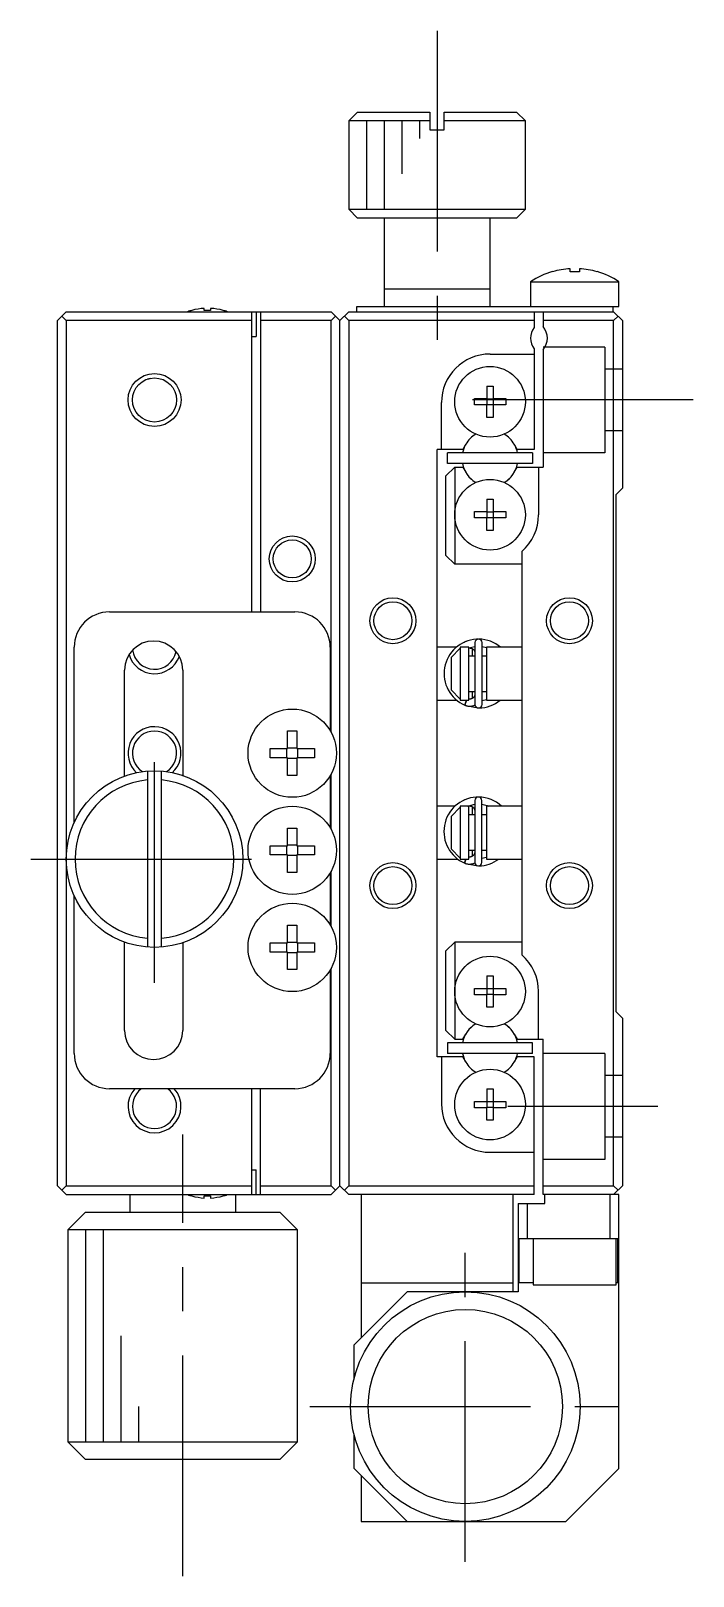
# Model space of a CAD drawing. Extents: x 37 to 349, y 38 to 247.
# Drawn here: x 206.1 to 243.6, y 112.7 to 200.2 of the extents above; entities that cross this region are included whole.
import ezdxf

# ---------------------------------------------------------------- set-up
doc = ezdxf.new("R2010")
doc.units = 0
doc.header["$LTSCALE"] = 10
doc.linetypes.add('CENTER', pattern=[2, 1.25, -0.25, 0.25, -0.25])
doc.linetypes.add('DASHED', pattern=[3.5, 2, -1.5])
doc.layers.get('0').update_dxf_attribs({"linetype": 'CONTINUOUS'})
doc.layers.add('CENTER', color=1, linetype='CENTER')

msp = doc.modelspace()

# ---------------------------------------------------------------- linework, layer by layer
at = {"color": 7, "linetype": 'CONTINUOUS'}
for p, q in [((224.561413, 195.58944), (224.061413, 195.08944)), ((224.561413, 195.58944), (228.661413, 195.58944)), ((228.661413, 195.58944), (228.661413, 194.58944)), ((229.461413, 195.58944), (233.561413, 195.58944)), ((229.461413, 194.58944), (229.461413, 195.58944)), ((234.061413, 195.08944), (233.561413, 195.58944)), ((228.661413, 195.08944), (224.061413, 195.08944)), ((224.061413, 195.08944), (224.061413, 190.08944)), ((228.661413, 194.58944), (229.461413, 194.58944)), ((234.061413, 195.08944), (229.461413, 195.08944)), ((234.061413, 190.08944), (234.061413, 195.08944)), ((224.061413, 190.08944), (234.061413, 190.08944)), ((224.061413, 190.08944), (224.561413, 189.58944)), ((233.561413, 189.58944), (234.061413, 190.08944)), ((233.561413, 189.58944), (224.561413, 189.58944)), ((226.061413, 189.58944), (226.061413, 184.58944)), ((232.061413, 184.58944), (232.061413, 189.58944)), ((235.602824, 186.552021), (235.59948, 186.558876)), ((236.601413, 186.552021), (236.601413, 186.724393)), ((237.121413, 186.552021), (236.601413, 186.552021)), ((237.121413, 186.724393), (237.121413, 186.552021)), ((238.123346, 186.558876), (238.120003, 186.552021)), ((226.061413, 185.58944), (232.061413, 185.58944)), ((234.361413, 185.981097), (239.361413, 185.981097)), ((234.361413, 185.981097), (234.361413, 184.58944)), ((239.361413, 184.58944), (239.361413, 185.981097)), ((207.561413, 183.78944), (208.061413, 184.28944)), ((207.561413, 134.78944), (207.561413, 183.78944)), ((208.061413, 183.78944), (207.811413, 184.03944)), ((208.061413, 184.28944), (223.061413, 184.28944)), ((218.561413, 183.78944), (208.061413, 183.78944)), ((208.061413, 183.78944), (208.061413, 134.78944)), ((215.175052, 184.358962), (215.172797, 184.363584)), ((215.881413, 184.358962), (215.881413, 184.479299)), ((216.241413, 184.358962), (215.881413, 184.358962)), ((216.241413, 184.479299), (216.241413, 184.358962)), ((216.950029, 184.363584), (216.947775, 184.358962)), ((218.561413, 184.28944), (218.561413, 167.28944)), ((218.811413, 184.28944), (218.811413, 182.88944)), ((219.061413, 184.28944), (219.061413, 167.28944)), ((223.061413, 183.78944), (219.061413, 183.78944)), ((223.061413, 184.28944), (223.561413, 183.78944)), ((223.311413, 184.03944), (223.061413, 183.78944)), ((223.061413, 160.476874), (223.061413, 183.78944)), ((224.061413, 184.28944), (223.561413, 183.78944)), ((223.561413, 134.78944), (223.561413, 183.78944)), ((224.061413, 183.78944), (223.811413, 184.03944)), ((224.061413, 184.28944), (239.061413, 184.28944)), ((234.561413, 183.78944), (224.061413, 183.78944)), ((224.061413, 183.78944), (224.061413, 134.78944)), ((224.511413, 184.28944), (224.511413, 184.58944)), ((224.511413, 184.58944), (239.361413, 184.58944)), ((234.561413, 184.28944), (234.561413, 183.38944)), ((235.061413, 184.28944), (235.061413, 183.450878)), ((239.061413, 183.78944), (235.061413, 183.78944)), ((239.011413, 184.58944), (239.011413, 184.28944)), ((239.561413, 183.78944), (239.061413, 184.28944)), ((239.311413, 184.03944), (239.061413, 183.78944)), ((239.061413, 134.78944), (239.061413, 183.78944)), ((239.561413, 183.78944), (239.561413, 174.28944)), ((218.561413, 182.88944), (218.811413, 182.88944)), ((234.561413, 182.18944), (234.561413, 176.48944)), ((235.061413, 182.128002), (235.061413, 175.48944)), ((232.061413, 181.88944), (234.561413, 181.88944)), ((231.881413, 180.075801), (232.241413, 180.075801)), ((231.881413, 180.075801), (231.881413, 179.36944)), ((232.241413, 180.075801), (232.241413, 179.36944)), ((229.311413, 176.48944), (229.311413, 179.13944)), ((231.175052, 179.00944), (231.175052, 179.36944)), ((231.175052, 179.36944), (231.881413, 179.36944)), ((231.881413, 179.00944), (231.175052, 179.00944)), ((231.891786, 179.359068), (231.881413, 179.36944)), ((231.891786, 179.019812), (231.881413, 179.00944)), ((231.881413, 178.303078), (231.881413, 179.00944)), ((231.891786, 179.359068), (232.231041, 179.359068)), ((231.891786, 179.019812), (231.891786, 179.359068)), ((232.231041, 179.019812), (231.891786, 179.019812)), ((232.231041, 179.359068), (232.241413, 179.36944)), ((232.231041, 179.359068), (232.231041, 179.019812)), ((232.231041, 179.019812), (232.241413, 179.00944)), ((232.241413, 179.36944), (232.947775, 179.36944)), ((232.241413, 179.00944), (232.241413, 178.303078)), ((232.947775, 179.00944), (232.241413, 179.00944)), ((232.947775, 179.36944), (232.947775, 179.00944)), ((232.241413, 178.303078), (231.881413, 178.303078)), ((230.686598, 176.78319), (230.517001, 176.48944)), ((233.605825, 176.48944), (233.436229, 176.78319)), ((230.517001, 176.48944), (229.061413, 176.48944)), ((229.061413, 142.08944), (229.061413, 176.48944)), ((229.661413, 175.68944), (229.661413, 176.28944)), ((234.461413, 176.28944), (229.661413, 176.28944)), ((234.561413, 176.48944), (233.605825, 176.48944)), ((234.461413, 176.28944), (234.461413, 175.68944)), ((229.561413, 174.98944), (230.061413, 175.48944)), ((234.461413, 175.68944), (229.661413, 175.68944)), ((230.061413, 175.48944), (230.517001, 175.48944)), ((230.061413, 175.48944), (230.061413, 169.98944)), ((230.517001, 175.48944), (230.686598, 175.19569)), ((233.436229, 175.19569), (233.605825, 175.48944)), ((233.605825, 175.48944), (235.061413, 175.48944)), ((234.811413, 175.48944), (234.811413, 172.78944)), ((229.561413, 170.48944), (229.561413, 174.98944)), ((239.211413, 173.93944), (239.561413, 174.28944)), ((231.881413, 173.675801), (232.241413, 173.675801)), ((231.881413, 173.675801), (231.881413, 172.96944)), ((232.241413, 173.675801), (232.241413, 172.96944)), ((239.211413, 144.63944), (239.211413, 173.93944)), ((231.175052, 172.60944), (231.175052, 172.96944)), ((231.175052, 172.96944), (231.881413, 172.96944)), ((231.881413, 172.60944), (231.175052, 172.60944)), ((231.891786, 172.959068), (231.881413, 172.96944)), ((231.891786, 172.619812), (231.881413, 172.60944)), ((231.881413, 171.903078), (231.881413, 172.60944)), ((231.891786, 172.959068), (232.231041, 172.959068)), ((231.891786, 172.619812), (231.891786, 172.959068)), ((232.231041, 172.619812), (231.891786, 172.619812)), ((232.231041, 172.959068), (232.241413, 172.96944)), ((232.231041, 172.959068), (232.231041, 172.619812)), ((232.231041, 172.619812), (232.241413, 172.60944)), ((232.241413, 172.96944), (232.947775, 172.96944)), ((232.241413, 172.60944), (232.241413, 171.903078)), ((232.947775, 172.60944), (232.241413, 172.60944)), ((232.947775, 172.96944), (232.947775, 172.60944)), ((232.241413, 171.903078), (231.881413, 171.903078)), ((233.861413, 170.710378), (233.861413, 147.868502)), ((230.061413, 169.98944), (229.561413, 170.48944)), ((233.861413, 169.98944), (230.061413, 169.98944)), ((210.511413, 167.28944), (221.011413, 167.28944)), ((230.642689, 165.589451), (230.589779, 165.565865)), ((230.636847, 165.586095), (230.633586, 165.585529)), ((230.694916, 165.610329), (230.642249, 165.590303)), ((231.209263, 165.547486), (231.209263, 162.047486)), ((231.387324, 165.74626), (231.286699, 165.742633)), ((231.609263, 162.047486), (231.609263, 165.547486)), ((208.511413, 155.362481), (208.511413, 165.28944)), ((223.011413, 165.28944), (223.011413, 160.565175)), ((230.156474, 165.28944), (229.061413, 165.28944)), ((229.861413, 164.705955), (230.361413, 165.235123)), ((229.861413, 164.705955), (229.861413, 162.872925)), ((230.861413, 165.28944), (230.361413, 165.28944)), ((230.361413, 165.28944), (230.361413, 162.28944)), ((230.861233, 165.24804), (231.209261, 165.335486)), ((230.861399, 165.241188), (230.871185, 165.242815)), ((230.861413, 162.28944), (230.861413, 165.28944)), ((231.209263, 164.78944), (230.861413, 164.78944)), ((230.871185, 165.242815), (230.885906, 165.244621)), ((230.885906, 165.244621), (230.900704, 165.245674)), ((230.900704, 165.245674), (230.915539, 165.245969)), ((230.915539, 165.245969), (230.930373, 165.245505)), ((230.930373, 165.245505), (230.945165, 165.244284)), ((230.945165, 165.244284), (230.959877, 165.242309)), ((230.959877, 165.242309), (230.97447, 165.239586)), ((230.97447, 165.239586), (230.988905, 165.236122)), ((230.988905, 165.236122), (231.003145, 165.231928)), ((231.003145, 165.231928), (231.017151, 165.227015)), ((231.017151, 165.227015), (231.030889, 165.221399)), ((231.030889, 165.221399), (231.044323, 165.215094)), ((231.044323, 165.215094), (231.057419, 165.20812)), ((231.057419, 165.20812), (231.070144, 165.200496)), ((231.061413, 164.78944), (231.061413, 165.206189)), ((231.070144, 165.200496), (231.082468, 165.192243)), ((231.082468, 165.192243), (231.094358, 165.183383)), ((231.094358, 165.183383), (231.105788, 165.173942)), ((231.105788, 165.173942), (231.11673, 165.163945)), ((231.11673, 165.163945), (231.127158, 165.153418)), ((231.127158, 165.153418), (231.137048, 165.142389)), ((231.137048, 165.142389), (231.146377, 165.130886)), ((231.146377, 165.130886), (231.155125, 165.11894)), ((231.155125, 165.11894), (231.163272, 165.10658)), ((231.163272, 165.10658), (231.170799, 165.093838)), ((231.170799, 165.093838), (231.177692, 165.080745)), ((231.177692, 165.080745), (231.183934, 165.067333)), ((231.183934, 165.067333), (231.189513, 165.053635)), ((231.189513, 165.053635), (231.194416, 165.039685)), ((231.194416, 165.039685), (231.198634, 165.025515)), ((231.198634, 165.025515), (231.202157, 165.011159)), ((231.202157, 165.011159), (231.204979, 164.996652)), ((231.204979, 164.996652), (231.207094, 164.982028)), ((231.207094, 164.982028), (231.208497, 164.967321)), ((231.208497, 164.967321), (231.209186, 164.952565)), ((231.209186, 164.952565), (231.209263, 164.945875)), ((231.861413, 164.78944), (231.609263, 164.78944)), ((231.609266, 165.335167), (231.861526, 165.280861)), ((233.861413, 165.28944), (231.861413, 165.28944)), ((231.861413, 165.28944), (231.861413, 162.28944)), ((211.361413, 157.991567), (211.361413, 163.98944)), ((214.661413, 163.98944), (214.661413, 158.026528)), ((230.361413, 162.343757), (229.861413, 162.872925)), ((230.861413, 162.78944), (231.209263, 162.78944)), ((231.061413, 162.389221), (231.061413, 162.78944)), ((231.609263, 162.78944), (231.861413, 162.78944)), ((229.061413, 162.28944), (230.174754, 162.28944)), ((230.361413, 162.28944), (230.861413, 162.28944)), ((230.633377, 162.009478), (230.703054, 162.237766)), ((230.638916, 162.020502), (230.638709, 162.015106)), ((230.638709, 162.015106), (230.63901, 162.010781)), ((230.639628, 162.026936), (230.638916, 162.020502)), ((230.63901, 162.010781), (230.639474, 162.008565)), ((230.639474, 162.008565), (230.642249, 162.00467)), ((230.640843, 162.034368), (230.639628, 162.026936)), ((230.642551, 162.042751), (230.640843, 162.034368)), ((230.642249, 162.00467), (230.67264, 161.992516)), ((230.644743, 162.052035), (230.642551, 162.042751)), ((230.647405, 162.062161), (230.644743, 162.052035)), ((230.650521, 162.073068), (230.647405, 162.062161)), ((230.654071, 162.084688), (230.650521, 162.073068)), ((230.658034, 162.096949), (230.654071, 162.084688)), ((230.662384, 162.109776), (230.658034, 162.096949)), ((230.667096, 162.123089), (230.662384, 162.109776)), ((230.67214, 162.136806), (230.667096, 162.123089)), ((230.677485, 162.150842), (230.67214, 162.136806)), ((230.67264, 161.992516), (230.7053, 161.981263)), ((230.683098, 162.165112), (230.677485, 162.150842)), ((230.688943, 162.179526), (230.683098, 162.165112)), ((230.694987, 162.193996), (230.688943, 162.179526)), ((230.694245, 161.984405), (231.381939, 161.848806)), ((230.70119, 162.208433), (230.694987, 162.193996)), ((230.707514, 162.222747), (230.70119, 162.208433)), ((230.703054, 162.237766), (230.728499, 162.289465)), ((230.7053, 161.981263), (230.738473, 161.971658)), ((230.713922, 162.236849), (230.707514, 162.222747)), ((230.720372, 162.250654), (230.713922, 162.236849)), ((230.726825, 162.264076), (230.720372, 162.250654)), ((230.733242, 162.277031), (230.726825, 162.264076)), ((230.739582, 162.28944), (230.733242, 162.277031)), ((230.738473, 161.971658), (230.772074, 161.963723)), ((230.772074, 161.963723), (230.806022, 161.95748)), ((230.806022, 161.95748), (230.840233, 161.952941)), ((230.840233, 161.952941), (230.874623, 161.950117)), ((230.864928, 162.353158), (230.861401, 162.353784)), ((230.879618, 162.35103), (230.864928, 162.353158)), ((230.874623, 161.950117), (230.909108, 161.949016)), ((230.894395, 162.349655), (230.879618, 162.35103)), ((230.909221, 162.349037), (230.894395, 162.349655)), ((230.909108, 161.949016), (230.943604, 161.949639)), ((230.924056, 162.349177), (230.909221, 162.349037)), ((230.938861, 162.350075), (230.924056, 162.349177)), ((230.953597, 162.351727), (230.938861, 162.350075)), ((230.943604, 161.949639), (230.978027, 161.951985)), ((230.968225, 162.354127), (230.953597, 162.351727)), ((230.982708, 162.357268), (230.968225, 162.354127)), ((230.978027, 161.951985), (231.012293, 161.956048)), ((230.997007, 162.361141), (230.982708, 162.357268)), ((231.011086, 162.365732), (230.997007, 162.361141)), ((231.02491, 162.37103), (231.011086, 162.365732)), ((231.012293, 161.956048), (231.046318, 161.961818)), ((231.038443, 162.377017), (231.02491, 162.37103)), ((231.051653, 162.383677), (231.038443, 162.377017)), ((231.046318, 161.961818), (231.080018, 161.969281)), ((231.064506, 162.390991), (231.051653, 162.383677)), ((231.076972, 162.398939), (231.064506, 162.390991)), ((231.089021, 162.407498), (231.076972, 162.398939)), ((231.080018, 161.969281), (231.113312, 161.97842)), ((231.100625, 162.416646), (231.089021, 162.407498)), ((231.111755, 162.426358), (231.100625, 162.416646)), ((231.122387, 162.436609), (231.111755, 162.426358)), ((231.113312, 161.97842), (231.146118, 161.989212)), ((231.132497, 162.447372), (231.122387, 162.436609)), ((231.14206, 162.458619), (231.132497, 162.447372)), ((231.151057, 162.470323), (231.14206, 162.458619)), ((231.146118, 161.989212), (231.178355, 162.001631)), ((231.159466, 162.482454), (231.151057, 162.470323)), ((231.16727, 162.494982), (231.159466, 162.482454)), ((231.174451, 162.507877), (231.16727, 162.494982)), ((231.180993, 162.521107), (231.174451, 162.507877)), ((231.178355, 162.001631), (231.209945, 162.015648)), ((231.186882, 162.53464), (231.180993, 162.521107)), ((231.192106, 162.548445), (231.186882, 162.53464)), ((231.196653, 162.562488), (231.192106, 162.548445)), ((231.200513, 162.576736), (231.196653, 162.562488)), ((231.203677, 162.591157), (231.200513, 162.576736)), ((231.206139, 162.605715), (231.203677, 162.591157)), ((231.207893, 162.620377), (231.206139, 162.605715)), ((231.208935, 162.635108), (231.207893, 162.620377)), ((231.209263, 162.649097), (231.208935, 162.635108)), ((231.209945, 162.015648), (231.211703, 162.016484)), ((231.861548, 162.314253), (231.60929, 162.259505)), ((231.861413, 162.28944), (233.861413, 162.28944)), ((220.601413, 160.548029), (221.121413, 160.548029)), ((220.601413, 159.54944), (220.601413, 160.548029)), ((221.121413, 160.548029), (221.121413, 159.54944)), ((219.602824, 159.54944), (220.601413, 159.54944)), ((219.602824, 159.02944), (219.602824, 159.54944)), ((220.560038, 159.02944), (220.560038, 159.54944)), ((220.601413, 159.590815), (221.121413, 159.590815)), ((221.121413, 159.54944), (222.120003, 159.54944)), ((221.162788, 159.54944), (221.162788, 159.02944)), ((222.120003, 159.54944), (222.120003, 159.02944)), ((220.601413, 159.02944), (219.602824, 159.02944)), ((220.601413, 158.03085), (220.601413, 159.02944)), ((221.121413, 158.988065), (220.601413, 158.988065)), ((221.121413, 159.02944), (221.121413, 158.03085)), ((222.120003, 159.02944), (221.121413, 159.02944)), ((212.661413, 158.273414), (212.661413, 148.305466)), ((213.461413, 148.305466), (213.461413, 158.273414)), ((221.121413, 158.03085), (220.601413, 158.03085)), ((223.011413, 158.013705), (223.011413, 155.065175)), ((223.061413, 154.976874), (223.061413, 158.102006)), ((230.63195, 156.647494), (230.579039, 156.623908)), ((230.626108, 156.644137), (230.622847, 156.643571)), ((230.684177, 156.668372), (230.63151, 156.648345)), ((231.376585, 156.804302), (231.27596, 156.800676)), ((230.078775, 156.28944), (229.061413, 156.28944)), ((229.861413, 155.705955), (230.361413, 156.235123)), ((230.993918, 156.28944), (230.361413, 156.28944)), ((230.361413, 156.28944), (230.361413, 153.28944)), ((230.808587, 156.289553), (230.856468, 156.308326)), ((230.812538, 156.289519), (230.861167, 156.300964)), ((230.856468, 156.308326), (231.198522, 156.393528)), ((230.861167, 156.300964), (230.875167, 156.302664)), ((230.861413, 153.28944), (230.861413, 156.28944)), ((231.198524, 155.78944), (230.861413, 155.78944)), ((230.875167, 156.302664), (230.889964, 156.303716)), ((230.889964, 156.303716), (230.9048, 156.304011)), ((230.9048, 156.304011), (230.919633, 156.303548)), ((230.919633, 156.303548), (230.934426, 156.302327)), ((230.934426, 156.302327), (230.949138, 156.300352)), ((230.949138, 156.300352), (230.963731, 156.297629)), ((230.963731, 156.297629), (230.978166, 156.294165)), ((230.978166, 156.294165), (230.992405, 156.28997)), ((230.992405, 156.28997), (231.006412, 156.285058)), ((231.006412, 156.285058), (231.02015, 156.279441)), ((231.02015, 156.279441), (231.033584, 156.273137)), ((231.033584, 156.273137), (231.04668, 156.266163)), ((231.04668, 156.266163), (231.059405, 156.258538)), ((231.059405, 156.258538), (231.071728, 156.250285)), ((231.061413, 155.78944), (231.061413, 156.257266)), ((231.071728, 156.250285), (231.083619, 156.241426)), ((231.083619, 156.241426), (231.095049, 156.231985)), ((231.095049, 156.231985), (231.10599, 156.221988)), ((231.10599, 156.221988), (231.116418, 156.21146)), ((231.116418, 156.21146), (231.126308, 156.200431)), ((231.126308, 156.200431), (231.135638, 156.188929)), ((231.135638, 156.188929), (231.144386, 156.176983)), ((231.144386, 156.176983), (231.152533, 156.164623)), ((231.152533, 156.164623), (231.16006, 156.15188)), ((231.16006, 156.15188), (231.166953, 156.138787)), ((231.166953, 156.138787), (231.173195, 156.125375)), ((231.173195, 156.125375), (231.178774, 156.111678)), ((231.178774, 156.111678), (231.183677, 156.097727)), ((231.183677, 156.097727), (231.187895, 156.083557)), ((231.187895, 156.083557), (231.191418, 156.069202)), ((231.191418, 156.069202), (231.19424, 156.054695)), ((231.19424, 156.054695), (231.196355, 156.040071)), ((231.196355, 156.040071), (231.197758, 156.025364)), ((231.197758, 156.025364), (231.198447, 156.010608)), ((231.198447, 156.010608), (231.198524, 156.003918)), ((231.198524, 156.605529), (231.198524, 153.105529)), ((231.598524, 153.105529), (231.598524, 156.605529)), ((231.861413, 155.78944), (231.598524, 155.78944)), ((231.598526, 156.39321), (231.894349, 156.324977)), ((233.861413, 156.28944), (231.861413, 156.28944)), ((231.861413, 156.28944), (231.861413, 153.28944)), ((231.894349, 156.324977), (231.989235, 156.289575)), ((220.601413, 155.048029), (221.121413, 155.048029)), ((220.601413, 154.04944), (220.601413, 155.048029)), ((221.121413, 155.048029), (221.121413, 154.04944)), ((229.861413, 155.705955), (229.861413, 153.872925)), ((219.602824, 154.04944), (220.601413, 154.04944)), ((219.602824, 153.52944), (219.602824, 154.04944)), ((220.560038, 153.52944), (220.560038, 154.04944)), ((220.601413, 154.090815), (221.121413, 154.090815)), ((221.121413, 154.04944), (222.120003, 154.04944)), ((221.162788, 154.04944), (221.162788, 153.52944)), ((222.120003, 154.04944), (222.120003, 153.52944)), ((220.601413, 153.52944), (219.602824, 153.52944)), ((220.601413, 152.53085), (220.601413, 153.52944)), ((221.121413, 153.488065), (220.601413, 153.488065)), ((221.121413, 153.52944), (221.121413, 152.53085)), ((222.120003, 153.52944), (221.121413, 153.52944)), ((229.061413, 153.28944), (230.239996, 153.28944)), ((230.361413, 153.343757), (229.861413, 153.872925)), ((230.361413, 153.28944), (230.861413, 153.28944)), ((230.622639, 153.067523), (230.689422, 153.289443)), ((230.639205, 153.129151), (230.636218, 153.118561)), ((230.642615, 153.14044), (230.639205, 153.129151)), ((230.646428, 153.152362), (230.642615, 153.14044)), ((230.650619, 153.164844), (230.646428, 153.152362)), ((230.655165, 153.177814), (230.650619, 153.164844)), ((230.660039, 153.191193), (230.655165, 153.177814)), ((230.665211, 153.204902), (230.660039, 153.191193)), ((230.670651, 153.21886), (230.665211, 153.204902)), ((230.676325, 153.232983), (230.670651, 153.21886)), ((230.682202, 153.247187), (230.676325, 153.232983)), ((230.688244, 153.261387), (230.682202, 153.247187)), ((230.694417, 153.2755), (230.688244, 153.261387)), ((230.700684, 153.28944), (230.694417, 153.2755)), ((230.868878, 153.409072), (230.8614, 153.41006)), ((230.861413, 153.78944), (231.198524, 153.78944)), ((230.883656, 153.407697), (230.868878, 153.409072)), ((230.898482, 153.407079), (230.883656, 153.407697)), ((230.913317, 153.40722), (230.898482, 153.407079)), ((230.928122, 153.408117), (230.913317, 153.40722)), ((230.942858, 153.409769), (230.928122, 153.408117)), ((230.957486, 153.41217), (230.942858, 153.409769)), ((230.971969, 153.415311), (230.957486, 153.41217)), ((230.986268, 153.419183), (230.971969, 153.415311)), ((231.000347, 153.423775), (230.986268, 153.419183)), ((231.014171, 153.429072), (231.000347, 153.423775)), ((231.027704, 153.435059), (231.014171, 153.429072)), ((231.040914, 153.44172), (231.027704, 153.435059)), ((231.053767, 153.449034), (231.040914, 153.44172)), ((231.066233, 153.456981), (231.053767, 153.449034)), ((231.061413, 153.453863), (231.061413, 153.78944)), ((231.078282, 153.465541), (231.066233, 153.456981)), ((231.089885, 153.474689), (231.078282, 153.465541)), ((231.101016, 153.484401), (231.089885, 153.474689)), ((231.111648, 153.494652), (231.101016, 153.484401)), ((231.121757, 153.505414), (231.111648, 153.494652)), ((231.131321, 153.516662), (231.121757, 153.505414)), ((231.140318, 153.528366), (231.131321, 153.516662)), ((231.148727, 153.540497), (231.140318, 153.528366)), ((231.156531, 153.553025), (231.148727, 153.540497)), ((231.163712, 153.565919), (231.156531, 153.553025)), ((231.170254, 153.579149), (231.163712, 153.565919)), ((231.176143, 153.592683), (231.170254, 153.579149)), ((231.181367, 153.606487), (231.176143, 153.592683)), ((231.185914, 153.62053), (231.181367, 153.606487)), ((231.189773, 153.634779), (231.185914, 153.62053)), ((231.192938, 153.649199), (231.189773, 153.634779)), ((231.1954, 153.663757), (231.192938, 153.649199)), ((231.197154, 153.678419), (231.1954, 153.663757)), ((231.198196, 153.693151), (231.197154, 153.678419)), ((231.198524, 153.70714), (231.198196, 153.693151)), ((231.598524, 153.78944), (231.861413, 153.78944)), ((231.861565, 153.375626), (231.598551, 153.317548)), ((231.861413, 153.28944), (233.861413, 153.28944)), ((221.121413, 152.53085), (220.601413, 152.53085)), ((223.011413, 152.513705), (223.011413, 149.565175)), ((223.061413, 149.476874), (223.061413, 152.602006)), ((230.628146, 153.078146), (230.627973, 153.072907)), ((230.627973, 153.072907), (230.628288, 153.068702)), ((230.628808, 153.084388), (230.628146, 153.078146)), ((230.628288, 153.068702), (230.628735, 153.066607)), ((230.628735, 153.066607), (230.63151, 153.062713)), ((230.629955, 153.091597), (230.628808, 153.084388)), ((230.631579, 153.099728), (230.629955, 153.091597)), ((230.63151, 153.062713), (230.661901, 153.050559)), ((230.633671, 153.108734), (230.631579, 153.099728)), ((230.636218, 153.118561), (230.633671, 153.108734)), ((230.661901, 153.050559), (230.694561, 153.039305)), ((230.683506, 153.042448), (231.3712, 152.906848)), ((230.694561, 153.039305), (230.727734, 153.0297)), ((230.727734, 153.0297), (230.761335, 153.021766)), ((230.761335, 153.021766), (230.795283, 153.015522)), ((230.795283, 153.015522), (230.829493, 153.010983)), ((230.829493, 153.010983), (230.863884, 153.00816)), ((230.863884, 153.00816), (230.898369, 153.007058)), ((230.898369, 153.007058), (230.932865, 153.007682)), ((230.932865, 153.007682), (230.967288, 153.010028)), ((230.967288, 153.010028), (231.001554, 153.01409)), ((231.001554, 153.01409), (231.035579, 153.019861)), ((231.035579, 153.019861), (231.069279, 153.027324)), ((231.069279, 153.027324), (231.102573, 153.036463)), ((231.102573, 153.036463), (231.135379, 153.047255)), ((231.135379, 153.047255), (231.167616, 153.059674)), ((231.167616, 153.059674), (231.199206, 153.073691)), ((231.199206, 153.073691), (231.200964, 153.074527)), ((208.511413, 142.28944), (208.511413, 151.216399)), ((220.601413, 149.548029), (221.121413, 149.548029)), ((220.601413, 148.54944), (220.601413, 149.548029)), ((221.121413, 149.548029), (221.121413, 148.54944)), ((211.361413, 143.58944), (211.361413, 148.587313)), ((214.661413, 148.552352), (214.661413, 143.58944)), ((219.602824, 148.54944), (220.601413, 148.54944)), ((219.602824, 148.02944), (219.602824, 148.54944)), ((220.601413, 148.02944), (219.602824, 148.02944)), ((220.560038, 148.02944), (220.560038, 148.54944)), ((220.601413, 148.590815), (221.121413, 148.590815)), ((220.601413, 147.03085), (220.601413, 148.02944)), ((221.121413, 147.988065), (220.601413, 147.988065)), ((221.121413, 148.54944), (222.120003, 148.54944)), ((221.121413, 148.02944), (221.121413, 147.03085)), ((222.120003, 148.02944), (221.121413, 148.02944)), ((221.162788, 148.54944), (221.162788, 148.02944)), ((222.120003, 148.54944), (222.120003, 148.02944)), ((229.561413, 148.08944), (230.061413, 148.58944)), ((229.561413, 143.58944), (229.561413, 148.08944)), ((233.861413, 148.58944), (230.061413, 148.58944)), ((230.061413, 148.58944), (230.061413, 143.08944)), ((221.121413, 147.03085), (220.601413, 147.03085)), ((223.011413, 147.013705), (223.011413, 142.28944)), ((223.061413, 134.78944), (223.061413, 147.102006)), ((231.881413, 146.675801), (232.241413, 146.675801)), ((231.881413, 146.675801), (231.881413, 145.96944)), ((232.241413, 146.675801), (232.241413, 145.96944)), ((231.175052, 145.60944), (231.175052, 145.96944)), ((231.175052, 145.96944), (231.881413, 145.96944)), ((231.881413, 145.60944), (231.175052, 145.60944)), ((231.891786, 145.959068), (231.881413, 145.96944)), ((231.891786, 145.619812), (231.881413, 145.60944)), ((231.881413, 144.903078), (231.881413, 145.60944)), ((231.891786, 145.959068), (232.231041, 145.959068)), ((231.891786, 145.619812), (231.891786, 145.959068)), ((232.231041, 145.619812), (231.891786, 145.619812)), ((232.231041, 145.959068), (232.241413, 145.96944)), ((232.231041, 145.959068), (232.231041, 145.619812)), ((232.231041, 145.619812), (232.241413, 145.60944)), ((232.241413, 145.96944), (232.947775, 145.96944)), ((232.241413, 145.60944), (232.241413, 144.903078)), ((232.947775, 145.60944), (232.241413, 145.60944)), ((232.947775, 145.96944), (232.947775, 145.60944)), ((234.811413, 143.08944), (234.811413, 145.78944)), ((232.241413, 144.903078), (231.881413, 144.903078)), ((239.561413, 144.28944), (239.211413, 144.63944)), ((230.061413, 143.08944), (229.561413, 143.58944)), ((239.561413, 144.28944), (239.561413, 134.78944)), ((229.661413, 142.88944), (229.661413, 142.28944)), ((234.461413, 142.88944), (229.661413, 142.88944)), ((230.061413, 143.08944), (230.517001, 143.08944)), ((230.517001, 143.08944), (230.686598, 143.38319)), ((233.436229, 143.38319), (233.605825, 143.08944)), ((233.605825, 143.08944), (235.061413, 143.08944)), ((234.461413, 142.28944), (234.461413, 142.88944)), ((235.061413, 134.28944), (235.061413, 143.08944)), ((230.517001, 142.08944), (229.061413, 142.08944)), ((229.311413, 142.08944), (229.311413, 139.43944)), ((234.461413, 142.28944), (229.661413, 142.28944)), ((230.686598, 141.79569), (230.517001, 142.08944)), ((233.605825, 142.08944), (233.436229, 141.79569)), ((234.561413, 142.08944), (233.605825, 142.08944)), ((234.561413, 134.28944), (234.561413, 142.08944)), ((221.011413, 140.28944), (210.511413, 140.28944)), ((218.561413, 140.28944), (218.561413, 134.28944)), ((219.061413, 134.28944), (219.061413, 140.28944)), ((231.881413, 140.275801), (232.241413, 140.275801)), ((231.881413, 140.275801), (231.881413, 139.56944)), ((232.241413, 140.275801), (232.241413, 139.56944)), ((231.175052, 139.20944), (231.175052, 139.56944)), ((231.175052, 139.56944), (231.881413, 139.56944)), ((231.881413, 139.20944), (231.175052, 139.20944)), ((231.891786, 139.559068), (231.881413, 139.56944)), ((231.891786, 139.219812), (231.881413, 139.20944)), ((231.881413, 138.503078), (231.881413, 139.20944)), ((231.891786, 139.559068), (232.231041, 139.559068)), ((231.891786, 139.219812), (231.891786, 139.559068)), ((232.231041, 139.219812), (231.891786, 139.219812)), ((232.231041, 139.559068), (232.241413, 139.56944)), ((232.231041, 139.559068), (232.231041, 139.219812)), ((232.231041, 139.219812), (232.241413, 139.20944)), ((232.241413, 139.56944), (232.947775, 139.56944)), ((232.241413, 139.20944), (232.241413, 138.503078)), ((232.947775, 139.20944), (232.241413, 139.20944)), ((232.947775, 139.56944), (232.947775, 139.20944)), ((232.241413, 138.503078), (231.881413, 138.503078)), ((232.061413, 136.68944), (234.561413, 136.68944)), ((218.561413, 135.68944), (218.811413, 135.68944)), ((218.811413, 134.28944), (218.811413, 135.68944)), ((208.061413, 134.28944), (207.561413, 134.78944)), ((207.811413, 134.53944), (208.061413, 134.78944)), ((208.061413, 134.78944), (218.561413, 134.78944)), ((219.061413, 134.78944), (223.061413, 134.78944)), ((223.061413, 134.78944), (223.311413, 134.53944)), ((223.561413, 134.78944), (223.061413, 134.28944)), ((224.061413, 134.28944), (223.561413, 134.78944)), ((223.811413, 134.53944), (224.061413, 134.78944)), ((224.061413, 134.78944), (234.561413, 134.78944)), ((235.061413, 134.78944), (239.061413, 134.78944)), ((239.061413, 134.78944), (239.311413, 134.53944)), ((239.561413, 134.78944), (239.061413, 134.28944)), ((208.061413, 134.28944), (223.061413, 134.28944)), ((211.661413, 134.28944), (211.661413, 133.28944)), ((215.172797, 134.215296), (215.175052, 134.219918)), ((215.881413, 134.219918), (216.241413, 134.219918)), ((215.881413, 134.099581), (215.881413, 134.219918)), ((216.241413, 134.219918), (216.241413, 134.099581)), ((216.947775, 134.219918), (216.950029, 134.215296)), ((217.661413, 133.28944), (217.661413, 134.28944)), ((234.561413, 134.28944), (224.061413, 134.28944)), ((224.761413, 134.28944), (224.761413, 126.18944)), ((233.361413, 134.28944), (233.361413, 128.78944)), ((239.361413, 134.28944), (235.061413, 134.28944)), ((235.161413, 133.78944), (235.161413, 134.28944)), ((238.861413, 131.78944), (238.861413, 134.28944)), ((239.361413, 118.78944), (239.361413, 134.28944)), ((209.161413, 133.28944), (208.161413, 132.28944)), ((209.161413, 133.28944), (220.161413, 133.28944)), ((221.161413, 132.28944), (220.161413, 133.28944)), ((233.661413, 133.78944), (233.661413, 128.78944)), ((233.661413, 133.78944), (235.161413, 133.78944)), ((234.161413, 133.78944), (234.161413, 131.78944)), ((221.161413, 132.28944), (208.161413, 132.28944)), ((208.161413, 132.28944), (208.161413, 120.28944)), ((221.161413, 120.28944), (221.161413, 132.28944)), ((239.361413, 131.78944), (233.661413, 131.78944)), ((233.701677, 131.78944), (233.701677, 129.28944)), ((234.511413, 131.78944), (234.511413, 129.18944)), ((239.211413, 129.18944), (239.211413, 131.78944)), ((239.292235, 129.28944), (239.292235, 131.78944)), ((227.361413, 128.78944), (224.361413, 125.78944)), ((224.761413, 129.28944), (233.361413, 129.28944)), ((233.661413, 128.78944), (227.361413, 128.78944)), ((234.511413, 129.28944), (233.661413, 129.28944)), ((234.511413, 129.18944), (239.211413, 129.18944)), ((239.361413, 129.28944), (239.211413, 129.28944)), ((224.361413, 123.88944), (224.361413, 125.78944)), ((208.161413, 120.28944), (209.161413, 119.28944)), ((208.161413, 120.28944), (221.161413, 120.28944)), ((220.161413, 119.28944), (221.161413, 120.28944)), ((224.361413, 118.78944), (224.361413, 120.68944)), ((220.161413, 119.28944), (209.161413, 119.28944)), ((224.361413, 118.78944), (227.361413, 115.78944)), ((224.761413, 118.38944), (224.761413, 115.78944)), ((236.361413, 115.78944), (239.361413, 118.78944)), ((224.761413, 115.78944), (236.361413, 115.78944))]:
    msp.add_line(p, q, dxfattribs=at)
at = {"color": 3, "linetype": 'CONTINUOUS'}
for p, q in [((225.061413, 195.08944), (225.061413, 190.08944)), ((226.061413, 195.08944), (226.061413, 190.08944)), ((227.061413, 195.08944), (227.061413, 192.08944)), ((228.061413, 195.08944), (228.061413, 194.08944)), ((212.815553, 180.515022), (212.67306, 180.477582)), ((209.161413, 132.28944), (209.161413, 120.28944)), ((210.161413, 132.28944), (210.161413, 120.28944)), ((211.161413, 126.28944), (211.161413, 120.28944)), ((212.161413, 122.28944), (212.161413, 120.28944))]:
    msp.add_line(p, q, dxfattribs=at)
at = {"color": 3, "linetype": 'DASHED'}
for p, q in [((238.561413, 182.28944), (235.061413, 182.28944)), ((238.561413, 182.28944), (238.561413, 176.28944)), ((239.561413, 181.03944), (238.561413, 181.03944)), ((239.561413, 177.53944), (238.561413, 177.53944)), ((238.561413, 176.28944), (235.061413, 176.28944)), ((238.561413, 142.28944), (235.061413, 142.28944)), ((238.561413, 142.28944), (238.561413, 136.28944)), ((239.561413, 141.03944), (238.561413, 141.03944)), ((239.561413, 137.53944), (238.561413, 137.53944)), ((238.561413, 136.28944), (235.061413, 136.28944))]:
    msp.add_line(p, q, dxfattribs=at)
at = {"color": 7, "linetype": 'CONTINUOUS'}
for centre, radius in [((232.061413, 179.18944), 2), ((213.061413, 179.28944), 1.25), ((232.061413, 172.78944), 2), ((220.861413, 170.28944), 1.075), ((226.561413, 166.78944), 1.075), ((236.561413, 166.78944), 1.075), ((220.861413, 159.28944), 2.5), ((213.061413, 153.28944), 5), ((220.861413, 153.78944), 2.5), ((226.561413, 151.78944), 1.075), ((236.561413, 151.78944), 1.075), ((220.861413, 148.28944), 2.5), ((232.061413, 145.78944), 2), ((232.061413, 139.38944), 2), ((230.661413, 122.28944), 6.5), ((230.661413, 122.28944), 5.5)]:
    msp.add_circle(centre, radius, dxfattribs=at)
at = {"color": 3, "linetype": 'CONTINUOUS'}
for centre, radius in [((213.061413, 179.28944), 1.5), ((220.861413, 170.28944), 1.3), ((226.561413, 166.78944), 1.3), ((236.561413, 166.78944), 1.3), ((226.561413, 151.78944), 1.3), ((236.561413, 151.78944), 1.3)]:
    msp.add_circle(centre, radius, dxfattribs=at)
at = {"color": 7, "linetype": 'CONTINUOUS'}
for centre, radius, start, end in [((236.861413, 182.23944), 4.5, 106.285843, 123.748989), ((236.861413, 182.23944), 4.492483, 93.317816, 106.26943), ((236.861413, 182.23944), 4.492483, 73.73057, 86.682184), ((236.861413, 182.23944), 4.5, 56.251011, 73.714157), ((216.061413, 181.28944), 3.2, 106.122533, 110.364135), ((216.061413, 181.28944), 3.194933, 93.229709, 106.106712), ((216.061413, 181.28944), 3.194933, 73.893288, 86.770291), ((216.061413, 181.28944), 3.2, 69.635865, 73.877467), ((235.361413, 182.78944), 1, 143.130102, 216.869898), ((234.311413, 182.78944), 1, 318.590378, 41.409622), ((232.061413, 179.13944), 2.75, 90, 180), ((232.061413, 175.989439), 1.5875, 150, 169.10691), ((232.061413, 175.98944), 1.5875, 135, 150), ((232.176413, 175.87463), 1.75, 121.886504, 135.004406), ((232.061413, 175.989439), 1.5875, 120.433182, 134.999974), ((232.061413, 175.989439), 1.5875, 45.000026, 59.566818), ((231.946413, 175.87463), 1.75, 44.995594, 58.113496), ((232.061413, 175.98944), 1.5875, 30, 45), ((232.061413, 175.989439), 1.5875, 10.89309, 30), ((232.061413, 175.989439), 1.5875, 190.893016, 239.566737), ((232.061413, 175.989439), 1.5875, 300.433263, 349.106984), ((232.176413, 176.10425), 1.75, 224.995594, 238.113496), ((231.946413, 176.10425), 1.75, 301.886504, 315.004406), ((232.061413, 172.78944), 2.75, 310.885193, 0), ((210.511413, 165.28944), 2, 90, 180), ((221.011413, 165.28944), 2, 0, 90), ((213.011413, 163.98944), 1.65, 0, 180), ((231.409731, 163.797385), 1.949135, 93.61900351, 246.81936875), ((231.409263, 165.547486), 0.2, 0, 180), ((231.4095, 163.799001), 1.947318, 49.957352, 89.186904), ((213.061413, 165.28944), 1.25, 187.220583, 348.374221), ((231.409263, 162.047486), 0.2, 180, 0), ((231.407344, 163.802869), 1.954341, 270.753242, 309.236663), ((213.061413, 159.28944), 1.25, 303.12294, 236.87706), ((213.061413, 153.28944), 4.5, 95.099689, 264.900311), ((213.061413, 153.28944), 4.5, 275.099689, 84.900311), ((231.398992, 154.855428), 1.949135, 93.61900351, 246.81936875), ((231.398524, 156.605529), 0.2, 0, 180), ((231.398684, 154.856554), 1.947808, 47.380449, 89.184842), ((231.396232, 154.862846), 1.95628, 270.763408, 306.440289), ((231.398524, 153.105529), 0.2, 180, 0), ((232.061413, 145.78944), 2.75, 0, 49.114807), ((213.011413, 143.58944), 1.65, 180, 0), ((232.061413, 142.589441), 1.5875, 120.433263, 169.106984), ((232.176413, 142.47463), 1.75, 121.886504, 135.004406), ((232.061413, 142.589441), 1.5875, 10.893016, 59.566737), ((231.946413, 142.47463), 1.75, 44.995594, 58.113496), ((210.511413, 142.28944), 2, 180, 270), ((221.011413, 142.28944), 2, 270, 0), ((232.061413, 142.589441), 1.5875, 190.89309, 210), ((232.061413, 142.58944), 1.5875, 210, 225), ((232.061413, 142.58944), 1.5875, 315, 330), ((232.061413, 142.589441), 1.5875, 329.999969, 349.10691), ((232.176413, 142.70425), 1.75, 224.995594, 238.113496), ((232.061413, 142.589441), 1.5875, 225.000026, 239.566818), ((232.061413, 142.589441), 1.5875, 300.433182, 314.999974), ((231.946413, 142.70425), 1.75, 301.886504, 315.004406), ((213.061413, 139.28944), 1.25, 126.869898, 53.130102), ((232.061413, 139.43944), 2.75, 180, 270), ((216.061413, 137.28944), 3.2, 249.635865, 253.877467), ((216.061413, 137.28944), 3.194933, 253.893288, 266.770291), ((216.061413, 137.28944), 3.194933, 273.229709, 286.106712), ((216.061413, 137.28944), 3.2, 286.122533, 290.364135)]:
    msp.add_arc(centre, radius, start, end, dxfattribs=at)
at = {"color": 3, "linetype": 'CONTINUOUS'}
for centre, start, end in [((213.061413, 165.28944), 196.012751, 339.582053), ((213.061413, 159.28944), 311.810315, 227.401187), ((213.061413, 139.28944), 138.189685, 41.810315)]:
    msp.add_arc(centre, 1.5, start, end, dxfattribs=at)
at = {"layer": 'CENTER', "color": 1, "linetype": 'CENTER'}
for p, q in [((229.061413, 200.18944), (229.061413, 180.68944)), ((243.561413, 179.28944), (231.061413, 179.28944)), ((213.061413, 146.28944), (213.061413, 160.28944)), ((206.061413, 153.28944), (220.061413, 153.28944)), ((241.561413, 139.28944), (233.061413, 139.28944)), ((214.661413, 112.68944), (214.661413, 137.68944)), ((230.661413, 113.48944), (230.661413, 131.08944)), ((221.861413, 122.28944), (239.461413, 122.28944))]:
    msp.add_line(p, q, dxfattribs=at)

doc.saveas('drawing.dxf')
